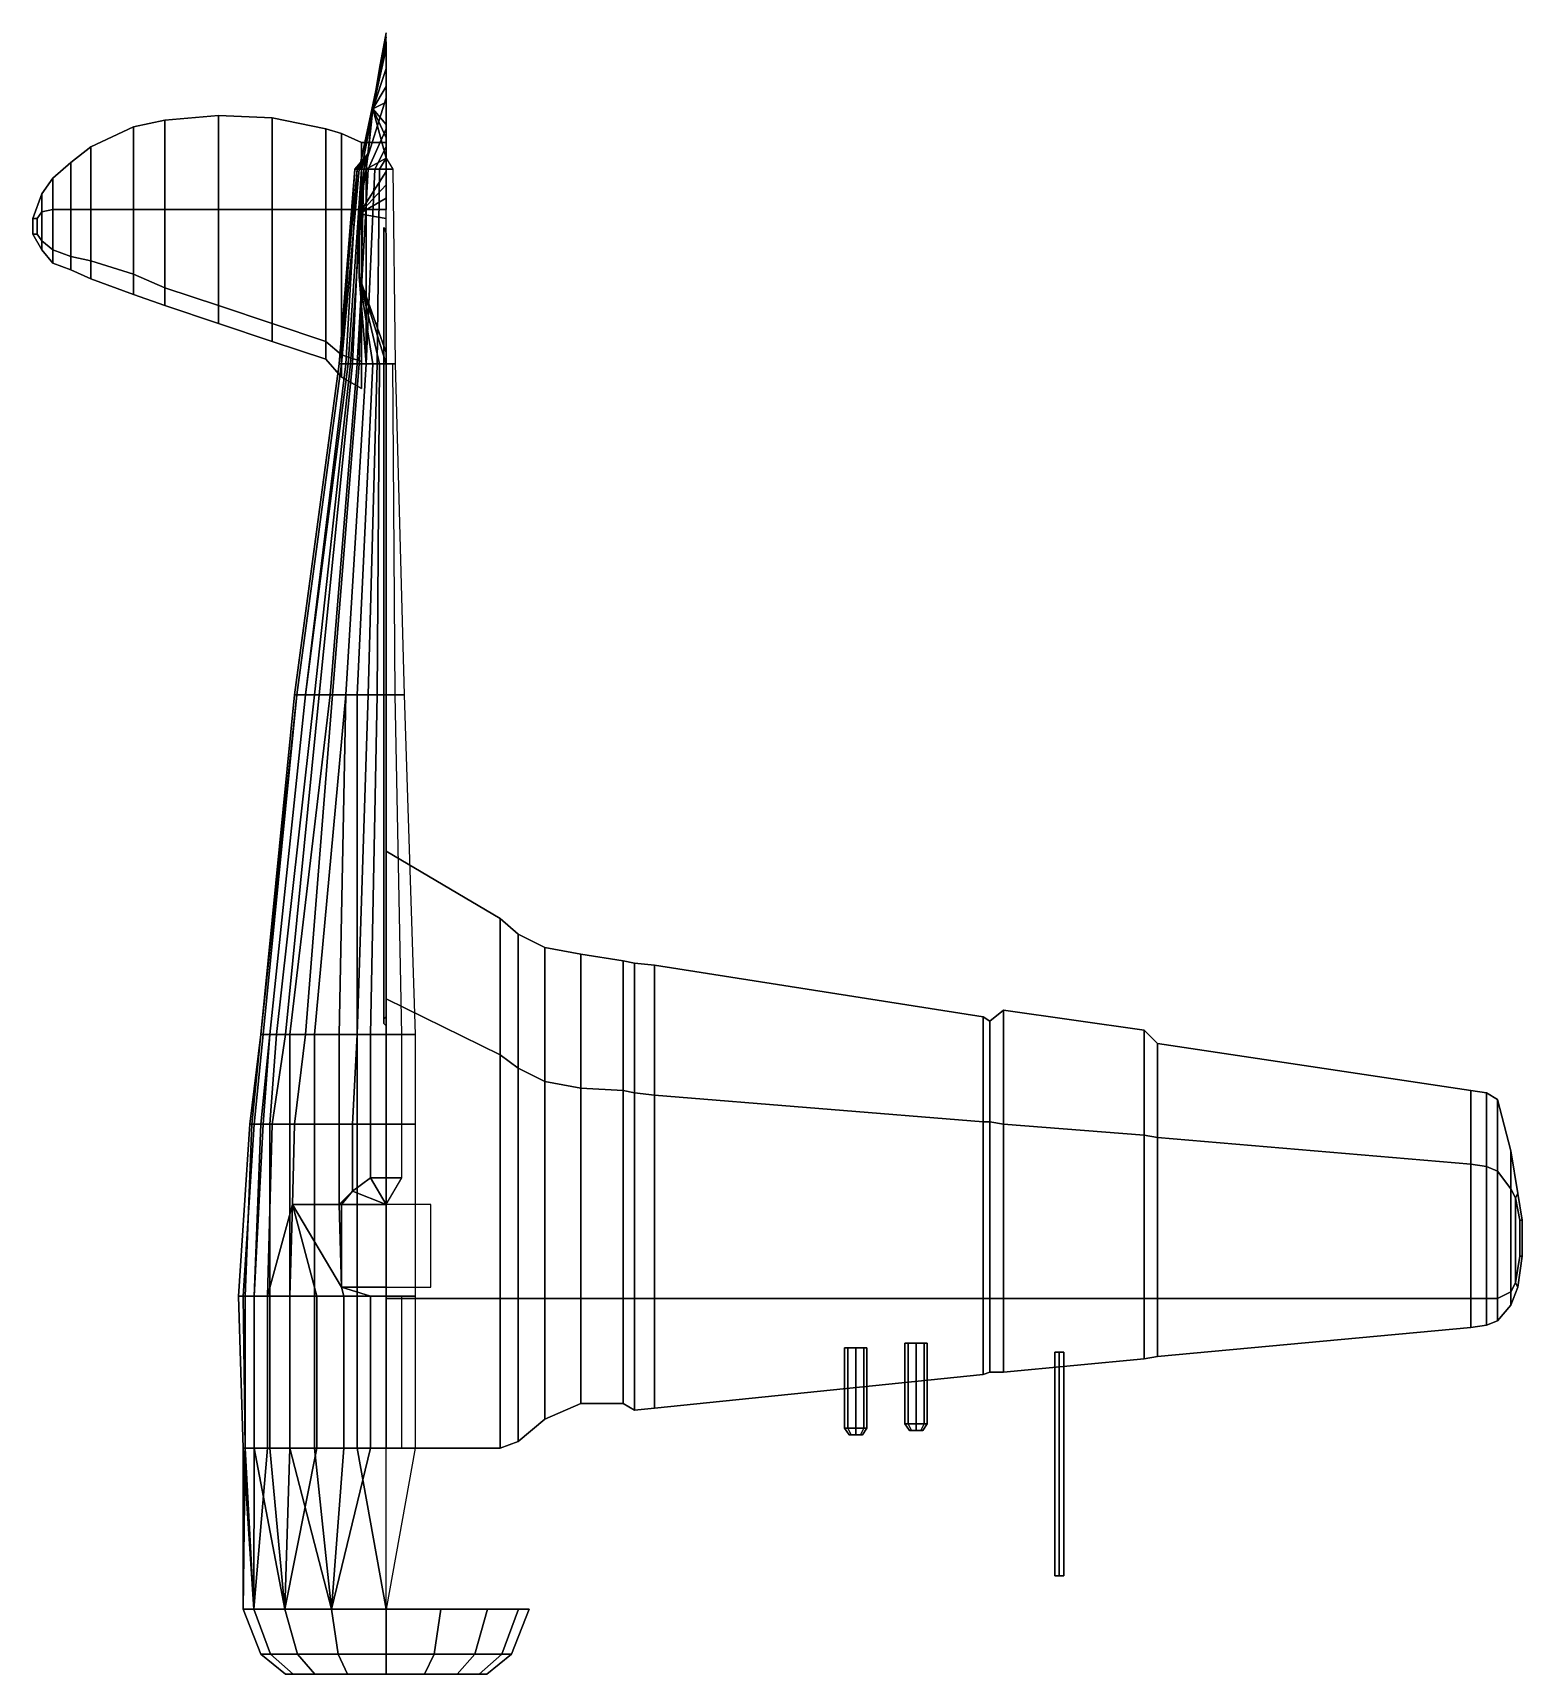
# Model space of a CAD drawing. Extents: x -1.58 to 5.08, y -3.38 to 3.96.
import ezdxf

# ---------------------------------------------------------------- set-up
doc = ezdxf.new("R2010")
doc.units = 0
doc.layers.get('0').update_dxf_attribs({"linetype": 'CONTINUOUS'})

msp = doc.modelspace()

# ---------------------------------------------------------------- linework, layer by layer
for points in [[(0, 3.92, -0.06), (0, 3.92, -0.1), (-0.11, 3.35, -0.14), (-0.12, 3.35, -0.06)], [(0, 3.92, -0.1), (0, 3.67, -0.17), (-0.1, 3.35, -0.17), (-0.11, 3.35, -0.14)], [(0, 3.96, 0.35), (0, 3.96, -0.06), (-0.06, 3.62, -0.06), (-0.03, 3.8, 0.35)], [(0, 3.89, 0.7), (0, 3.94, 0.44), (-0.03, 3.8, 0.55), (-0.06, 3.62, 0.8)], [(0, 3.94, 0.35), (0, 3.96, 0.35), (-0.03, 3.8, 0.35), (0, 3.94, 0.35)], [(0, 3.94, 0.44), (0, 3.94, 0.35), (-0.03, 3.8, 0.35), (-0.03, 3.8, 0.55)], [(0, 3.8, 0.92), (0, 3.89, 0.7), (-0.06, 3.62, 0.8)], [(-0.03, 3.8, 0.55), (-0.03, 3.8, 0.35), (-0.06, 3.62, -0.06), (-0.06, 3.62, 0.8)], [(0, 3.8, 0.92), (-0.06, 3.62, 0.8), (0, 3.72, 1.06), (0, 3.8, 0.92)], [(0, 3.67, -0.17), (0, 3.53, -0.2), (-0.08, 3.35, -0.2), (-0.1, 3.35, -0.17)], [(0, 3.72, 1.06), (-0.06, 3.62, 0.8), (0, 3.65, 1.15), (0, 3.72, 1.06)], [(-0.06, 3.62, 0.8), (-0.08, 3.42, 0.36), (-0.09, 3.35, 0.42), (-0.09, 3.35, 0.92)], [(0, 3.4, 1.31), (-0.06, 3.62, 0.8), (-0.09, 3.35, 0.92), (0, 3.4, 1.31)], [(-0.06, 3.62, 0.8), (-0.06, 3.62, -0.06), (-0.08, 3.42, -0.06), (-0.08, 3.42, 0.36)], [(0, 3.65, 1.15), (-0.06, 3.62, 0.8), (0, 3.55, 1.24), (0, 3.65, 1.15)], [(0, 3.49, 1.28), (-0.06, 3.62, 0.8), (0, 3.4, 1.31), (0, 3.49, 1.28)], [(0, 3.55, 1.24), (-0.06, 3.62, 0.8), (0, 3.49, 1.28), (0, 3.55, 1.24)], [(-1.32, 3.17, 0.3), (-1.13, 3.17, 0.3), (-1.13, 3.54, 0.25), (-1.32, 3.45, 0.25)], [(-1.32, 3.45, 0.25), (-1.13, 3.54, 0.25), (-1.13, 3.17, 0.2), (-1.32, 3.17, 0.21)], [(-1.13, 3.17, 0.3), (-0.99, 3.17, 0.31), (-0.99, 3.57, 0.25), (-1.13, 3.54, 0.25)], [(-1.13, 3.54, 0.25), (-0.99, 3.57, 0.25), (-0.99, 3.17, 0.2), (-1.13, 3.17, 0.2)], [(-0.99, 3.17, 0.31), (-0.75, 3.17, 0.31), (-0.75, 3.59, 0.25), (-0.99, 3.57, 0.25)], [(-0.99, 3.57, 0.25), (-0.75, 3.59, 0.25), (-0.75, 3.17, 0.19), (-0.99, 3.17, 0.2)], [(-0.75, 3.17, 0.31), (-0.51, 3.17, 0.31), (-0.51, 3.58, 0.25), (-0.75, 3.59, 0.25)], [(-0.75, 3.59, 0.25), (-0.51, 3.58, 0.25), (-0.51, 3.17, 0.18), (-0.75, 3.17, 0.19)], [(-0.51, 3.17, 0.31), (-0.27, 3.17, 0.31), (-0.27, 3.53, 0.25), (-0.51, 3.58, 0.25)], [(-0.51, 3.58, 0.25), (-0.27, 3.53, 0.25), (-0.27, 3.17, 0.18), (-0.51, 3.17, 0.18)], [(-0.27, 3.17, 0.31), (-0.2, 3.17, 0.31), (-0.2, 3.51, 0.25), (-0.27, 3.53, 0.25)], [(-0.27, 3.53, 0.25), (-0.2, 3.51, 0.25), (-0.2, 3.17, 0.18), (-0.27, 3.17, 0.18)], [(0, 3.53, -0.2), (0, 3.45, -0.22), (-0.05, 3.35, -0.22), (-0.08, 3.35, -0.2)], [(-1.41, 3.17, 0.29), (-1.32, 3.17, 0.3), (-1.32, 3.45, 0.25), (-1.41, 3.38, 0.25)], [(-1.41, 3.38, 0.25), (-1.32, 3.45, 0.25), (-1.32, 3.17, 0.21), (-1.41, 3.17, 0.22)], [(-0.2, 3.17, 0.31), (-0.11, 3.17, 0.31), (-0.11, 3.47, 0.25), (-0.2, 3.51, 0.25)], [(-0.2, 3.51, 0.25), (-0.11, 3.47, 0.25), (-0.11, 3.17, 0.18), (-0.2, 3.17, 0.18)], [(-0.11, 3.17, 0.31), (0, 3.17, 0.31), (0, 3.47, 0.25), (-0.11, 3.47, 0.25)], [(-0.11, 3.47, 0.25), (0, 3.47, 0.25), (0, 3.17, 0.18), (-0.11, 3.17, 0.18)], [(0, 3.45, -0.22), (0, 3.4, -0.23), (-0.03, 3.35, -0.23), (-0.05, 3.35, -0.22)], [(-1.49, 3.17, 0.29), (-1.41, 3.17, 0.29), (-1.41, 3.38, 0.25), (-1.49, 3.31, 0.25)], [(-1.49, 3.31, 0.25), (-1.41, 3.38, 0.25), (-1.41, 3.17, 0.22), (-1.49, 3.17, 0.23)], [(0, 3.4, 1.31), (-0.09, 3.35, 0.92), (-0.12, 3.15, 0.92), (0, 3.34, 1.31)], [(0.03, 3.35, -0.23), (-0.03, 3.35, -0.23), (0, 3.4, -0.23)], [(-1.54, 3.16, 0.28), (-1.49, 3.17, 0.29), (-1.49, 3.31, 0.25), (-1.54, 3.24, 0.25)], [(-1.54, 3.24, 0.25), (-1.49, 3.31, 0.25), (-1.49, 3.17, 0.23), (-1.54, 3.16, 0.23)], [(-0.13, 3.35), (-0.12, 3.35, -0.06), (-0.2, 2.48, -0.15), (-0.21, 2.48, -0.06)], [(-0.14, 3.35, 0.1), (-0.13, 3.35), (-0.21, 2.48, -0.06), (-0.21, 2.48, 0.02)], [(-0.14, 3.35, 0.2), (-0.14, 3.35, 0.1), (-0.21, 2.48, 0.02), (-0.2, 2.48, 0.11)], [(-0.12, 3.35, -0.06), (-0.11, 3.35, -0.14), (-0.17, 2.48, -0.23), (-0.2, 2.48, -0.15)], [(-0.13, 3.35, 0.23), (-0.14, 3.35, 0.2), (-0.2, 2.48, 0.11), (-0.18, 2.48, 0.23)], [(-0.11, 3.35, 0.32), (-0.13, 3.35, 0.23), (-0.18, 2.48, 0.23), (-0.15, 2.48, 0.32)], [(-0.11, 3.35, -0.14), (-0.1, 3.35, -0.17), (-0.16, 2.48, -0.25), (-0.17, 2.48, -0.23)], [(-0.1, 3.35, -0.17), (-0.08, 3.35, -0.2), (-0.13, 2.48, -0.28), (-0.16, 2.48, -0.25)], [(-0.1, 3.35, 0.36), (-0.11, 3.35, 0.32), (-0.15, 2.48, 0.32), (-0.12, 2.48, 0.36)], [(-0.08, 3.35, -0.2), (-0.05, 3.35, -0.22), (-0.09, 2.48, -0.3), (-0.13, 2.48, -0.28)], [(-0.09, 3.35, 0.92), (-0.09, 3.35, 0.42), (-0.12, 3.15, 0.42), (-0.12, 3.15, 0.92)], [(-0.12, 3.15, 0.42), (-0.09, 3.35, 0.39), (-0.09, 2.48, 0.39), (-0.12, 2.87, 0.42)], [(-0.09, 3.35, 0.42), (-0.09, 3.35, 0.39), (-0.09, 3.35, 0.39), (-0.12, 3.15, 0.42)], [(0, 3.34, 1.31), (-0.12, 3.15, 0.92), (-0.12, 3.15, 0.92), (0, 3.28, 1.3)], [(-0.05, 3.35, -0.22), (-0.03, 3.35, -0.23), (-0.04, 2.48, -0.31), (-0.09, 2.48, -0.3)], [(0.04, 2.48, -0.31), (-0.04, 2.48, -0.31), (-0.03, 3.35, -0.23), (0.03, 3.35, -0.23)], [(-1.56, 3.13, 0.27), (-1.54, 3.16, 0.28), (-1.54, 3.24, 0.25), (-1.58, 3.13, 0.25)], [(-1.58, 3.13, 0.25), (-1.54, 3.24, 0.25), (-1.54, 3.16, 0.23), (-1.56, 3.13, 0.24)], [(0, 3.28, 1.3), (-0.12, 3.15, 0.92), (-0.12, 3.15, 0.92), (0, 3.22, 1.26)], [(-1.56, 3.06, 0.27), (-1.54, 3.03, 0.28), (-1.54, 3.16, 0.28), (-1.56, 3.13, 0.27)], [(-1.54, 3.16, 0.23), (-1.54, 3.03, 0.23), (-1.56, 3.06, 0.24), (-1.56, 3.13, 0.24)], [(-1.54, 3.03, 0.28), (-1.49, 2.99, 0.29), (-1.49, 3.17, 0.29), (-1.54, 3.16, 0.28)], [(-1.49, 3.17, 0.23), (-1.49, 2.99, 0.23), (-1.54, 3.03, 0.23), (-1.54, 3.16, 0.23)], [(-1.49, 2.99, 0.29), (-1.41, 2.96, 0.29), (-1.41, 3.17, 0.29), (-1.49, 3.17, 0.29)], [(-1.41, 3.17, 0.22), (-1.41, 2.96, 0.22), (-1.49, 2.99, 0.23), (-1.49, 3.17, 0.23)], [(-1.41, 2.96, 0.29), (-1.32, 2.94, 0.3), (-1.32, 3.17, 0.3), (-1.41, 3.17, 0.29)], [(-1.32, 3.17, 0.21), (-1.32, 2.94, 0.21), (-1.41, 2.96, 0.22), (-1.41, 3.17, 0.22)], [(-1.32, 2.94, 0.3), (-1.13, 2.88, 0.3), (-1.13, 3.17, 0.3), (-1.32, 3.17, 0.3)], [(-1.13, 3.17, 0.2), (-1.13, 2.88, 0.2), (-1.32, 2.94, 0.21), (-1.32, 3.17, 0.21)], [(-1.13, 2.88, 0.3), (-0.99, 2.82, 0.31), (-0.99, 3.17, 0.31), (-1.13, 3.17, 0.3)], [(-0.99, 3.17, 0.2), (-0.99, 2.82, 0.2), (-1.13, 2.88, 0.2), (-1.13, 3.17, 0.2)], [(-0.99, 2.82, 0.31), (-0.75, 2.74, 0.31), (-0.75, 3.17, 0.31), (-0.99, 3.17, 0.31)], [(-0.75, 3.17, 0.19), (-0.75, 2.74, 0.19), (-0.99, 2.82, 0.2), (-0.99, 3.17, 0.2)], [(-0.75, 2.74, 0.31), (-0.51, 2.66, 0.31), (-0.51, 3.17, 0.31), (-0.75, 3.17, 0.31)], [(-0.51, 3.17, 0.18), (-0.51, 2.66, 0.18), (-0.75, 2.74, 0.19), (-0.75, 3.17, 0.19)], [(-0.51, 2.66, 0.31), (-0.27, 2.58, 0.31), (-0.27, 3.17, 0.31), (-0.51, 3.17, 0.31)], [(-0.27, 3.17, 0.18), (-0.27, 2.58, 0.18), (-0.51, 2.66, 0.18), (-0.51, 3.17, 0.18)], [(-0.27, 2.58, 0.31), (-0.2, 2.52, 0.31), (-0.2, 3.17, 0.31), (-0.27, 3.17, 0.31)], [(-0.2, 3.17, 0.18), (-0.2, 2.52, 0.18), (-0.27, 2.58, 0.18), (-0.27, 3.17, 0.18)], [(-0.2, 2.52, 0.31), (-0.11, 2.49, 0.31), (-0.11, 3.17, 0.31), (-0.2, 3.17, 0.31)], [(-0.11, 3.17, 0.18), (-0.11, 2.49, 0.18), (-0.2, 2.52, 0.18), (-0.2, 3.17, 0.18)], [(0, 3.22, 1.26), (-0.12, 3.15, 0.92), (-0.12, 3.15, 0.92), (0, 3.13, 1.17)], [(-1.58, 3.13, 0.25), (-1.58, 3.06, 0.25), (-1.56, 3.06, 0.27), (-1.56, 3.13, 0.27)], [(-1.56, 3.13, 0.24), (-1.56, 3.06, 0.24), (-1.58, 3.06, 0.25), (-1.58, 3.13, 0.25)], [(-0.12, 3.15, 0.92), (-0.12, 3.15, 0.42), (-0.12, 2.87, 0.42), (-0.12, 2.87, 0.67)], [(0, 3.13, 1.17), (-0.12, 3.15, 0.92), (-0.12, 2.87, 0.67), (0, 2.53, 0.45)], [(0, 3.0796, 1.1096), (-0.01, 3.09, 1.1), (-0.01, -0.45, 0.95), (0, -0.44, 0.9604)], [(-0.01, 3.09, 1.1), (0, 3.0624, 1.0888), (0, -0.44, 0.9404), (-0.01, -0.45, 0.95)], [(-1.58, 3.06, 0.25), (-1.54, 2.99, 0.25), (-1.54, 3.03, 0.28), (-1.56, 3.06, 0.27)], [(-1.56, 3.06, 0.24), (-1.54, 3.03, 0.23), (-1.54, 2.99, 0.25), (-1.58, 3.06, 0.25)], [(-1.54, 2.99, 0.25), (-1.49, 2.93, 0.25), (-1.49, 2.99, 0.29), (-1.54, 3.03, 0.28)], [(-1.54, 3.03, 0.23), (-1.49, 2.99, 0.23), (-1.49, 2.93, 0.25), (-1.54, 2.99, 0.25)], [(-1.49, 2.93, 0.25), (-1.41, 2.9, 0.25), (-1.41, 2.96, 0.29), (-1.49, 2.99, 0.29)], [(-1.49, 2.99, 0.23), (-1.41, 2.96, 0.22), (-1.41, 2.9, 0.25), (-1.49, 2.93, 0.25)], [(-1.41, 2.9, 0.25), (-1.32, 2.86, 0.25), (-1.32, 2.94, 0.3), (-1.41, 2.96, 0.29)], [(-1.41, 2.96, 0.22), (-1.32, 2.94, 0.21), (-1.32, 2.86, 0.25), (-1.41, 2.9, 0.25)], [(-1.32, 2.86, 0.25), (-1.13, 2.79, 0.25), (-1.13, 2.88, 0.3), (-1.32, 2.94, 0.3)], [(-1.32, 2.94, 0.21), (-1.13, 2.88, 0.2), (-1.13, 2.79, 0.25), (-1.32, 2.86, 0.25)], [(-1.13, 2.79, 0.25), (-0.99, 2.74, 0.25), (-0.99, 2.82, 0.31), (-1.13, 2.88, 0.3)], [(-1.13, 2.88, 0.2), (-0.99, 2.82, 0.2), (-0.99, 2.74, 0.25), (-1.13, 2.79, 0.25)], [(-0.12, 2.87, 0.67), (-0.12, 2.87, 0.42), (0, 2.53, 0.45)], [(0, 2.53, 0.45), (-0.12, 2.87, 0.42), (0, 2.48, 0.42)], [(-0.99, 2.74, 0.25), (-0.75, 2.66, 0.25), (-0.75, 2.74, 0.31), (-0.99, 2.82, 0.31)], [(-0.99, 2.82, 0.2), (-0.75, 2.74, 0.19), (-0.75, 2.66, 0.25), (-0.99, 2.74, 0.25)], [(-0.75, 2.66, 0.25), (-0.51, 2.58, 0.25), (-0.51, 2.66, 0.31), (-0.75, 2.74, 0.31)], [(-0.75, 2.74, 0.19), (-0.51, 2.66, 0.18), (-0.51, 2.58, 0.25), (-0.75, 2.66, 0.25)], [(-0.51, 2.58, 0.25), (-0.27, 2.5, 0.25), (-0.27, 2.58, 0.31), (-0.51, 2.66, 0.31)], [(-0.51, 2.66, 0.18), (-0.27, 2.58, 0.18), (-0.27, 2.5, 0.25), (-0.51, 2.58, 0.25)], [(-0.27, 2.5, 0.25), (-0.2, 2.42, 0.25), (-0.2, 2.52, 0.31), (-0.27, 2.58, 0.31)], [(-0.27, 2.58, 0.18), (-0.2, 2.52, 0.18), (-0.2, 2.42, 0.25), (-0.27, 2.5, 0.25)], [(-0.2, 2.42, 0.25), (-0.11, 2.37, 0.25), (-0.11, 2.49, 0.31), (-0.2, 2.52, 0.31)], [(-0.2, 2.52, 0.18), (-0.11, 2.49, 0.18), (-0.11, 2.37, 0.25), (-0.2, 2.42, 0.25)], [(-0.21, 2.48, -0.06), (-0.2, 2.48, -0.15), (-0.4, 1, -0.15), (-0.41, 1, -0.06)], [(-0.21, 2.48, 0.02), (-0.21, 2.48, -0.06), (-0.41, 1, -0.06), (-0.41, 1, 0.02)], [(-0.2, 2.48, 0.11), (-0.21, 2.48, 0.02), (-0.41, 1, 0.02), (-0.4, 1, 0.11)], [(-0.18, 2.48, 0.23), (-0.2, 2.48, 0.11), (-0.4, 1, 0.11), (-0.36, 1, 0.31)], [(-0.2, 2.48, -0.15), (-0.17, 2.48, -0.23), (-0.36, 1, -0.31), (-0.4, 1, -0.15)], [(-0.15, 2.48, 0.32), (-0.18, 2.48, 0.23), (-0.36, 1, 0.31), (-0.3, 1, 0.46)], [(-0.17, 2.48, -0.23), (-0.16, 2.48, -0.25), (-0.32, 1, -0.37), (-0.36, 1, -0.31)], [(-0.16, 2.48, -0.25), (-0.13, 2.48, -0.28), (-0.25, 1, -0.41), (-0.32, 1, -0.37)], [(-0.12, 2.48, 0.36), (-0.15, 2.48, 0.32), (-0.3, 1, 0.46), (-0.24, 1, 0.56)], [(-0.13, 2.48, -0.28), (-0.09, 2.48, -0.3), (-0.18, 1, -0.44), (-0.25, 1, -0.41)], [(-0.09, 2.48, 0.39), (-0.12, 2.48, 0.36), (-0.24, 1, 0.56), (-0.18, 1, 0.62)], [(-0.06, 2.48, 0.41), (-0.09, 2.48, 0.39), (-0.18, 1, 0.62), (-0.13, 1, 0.66)], [(-0.09, 2.48, -0.3), (-0.04, 2.48, -0.31), (-0.08, 1, -0.45), (-0.18, 1, -0.44)], [(-0.03, 2.48, 0.42), (-0.06, 2.48, 0.41), (-0.13, 1, 0.66), (-0.04, 1, 0.69)], [(0.08, 1, -0.45), (-0.08, 1, -0.45), (-0.04, 2.48, -0.31), (0.04, 2.48, -0.31)], [(0.03, 2.48, 0.42), (-0.03, 2.48, 0.42), (-0.04, 1, 0.69), (0.04, 1, 0.69)], [(-0.36, 1, 0.31), (-0.4, 1, 0.11), (-0.56, -0.52, 0.01), (-0.52, -0.52, 0.21)], [(-0.41, 1, 0.02), (-0.41, 1, -0.06), (-0.56, -0.52, -0.19), (-0.56, -0.52, -0.15)], [(-0.41, 1, -0.06), (-0.4, 1, -0.15), (-0.55, -0.52, -0.31), (-0.56, -0.52, -0.19)], [(-0.4, 1, 0.11), (-0.41, 1, 0.02), (-0.56, -0.52, -0.15), (-0.56, -0.52, 0.01)], [(-0.4, 1, -0.15), (-0.36, 1, -0.31), (-0.52, -0.52, -0.45), (-0.55, -0.52, -0.31)], [(-0.36, 1, -0.31), (-0.32, 1, -0.37), (-0.49, -0.52, -0.5), (-0.52, -0.52, -0.45)], [(-0.3, 1, 0.46), (-0.36, 1, 0.31), (-0.52, -0.52, 0.21), (-0.45, -0.52, 0.38)], [(-0.32, 1, -0.37), (-0.25, 1, -0.41), (-0.43, -0.52, -0.56), (-0.49, -0.52, -0.5)], [(-0.24, 1, 0.56), (-0.3, 1, 0.46), (-0.45, -0.52, 0.38), (-0.36, -0.52, 0.56)], [(-0.25, 1, -0.41), (-0.18, 1, -0.44), (-0.32, -0.52, -0.59), (-0.43, -0.52, -0.56)], [(-0.18, 1, 0.62), (-0.24, 1, 0.56), (-0.36, -0.52, 0.56), (-0.21, -0.52, 0.8)], [(-0.18, 1, -0.44), (-0.08, 1, -0.45), (-0.13, -0.52, -0.62), (-0.32, -0.52, -0.59)], [(-0.13, 1, 0.66), (-0.18, 1, 0.62), (-0.21, -0.52, 0.8), (-0.13, -0.52, 0.88)], [(0.13, -0.52, -0.62), (-0.13, -0.52, -0.62), (-0.08, 1, -0.45), (0.08, 1, -0.45)], [(-0.04, 1, 0.69), (-0.13, 1, 0.66), (-0.13, -0.52, 0.88), (-0.07, -0.52, 0.91)], [(0.04, 1, 0.69), (-0.04, 1, 0.69), (-0.07, -0.52, 0.91), (0.07, -0.52, 0.91)], [(0.51, 0, -0.2), (0, 0.3, -0.2), (0, -0.36, 0.12), (0.51, -0.61, 0.12)], [(0.51, -0.61, -0.6), (0, -0.36, -0.63), (0, 0.3, -0.2), (0.51, 0, -0.2)], [(0.59, -0.07, -0.2), (0.51, 0, -0.2), (0.51, -0.61, 0.12), (0.59, -0.67, 0.11)], [(0.59, -0.67, -0.58), (0.51, -0.61, -0.6), (0.51, 0, -0.2), (0.59, -0.07, -0.2)], [(0.71, -0.13, -0.2), (0.59, -0.07, -0.2), (0.59, -0.67, 0.11), (0.71, -0.73, 0.04)], [(0.71, -0.73, -0.42), (0.59, -0.67, -0.58), (0.59, -0.07, -0.2), (0.71, -0.13, -0.2)], [(0.87, -0.16, -0.2), (0.71, -0.13, -0.2), (0.71, -0.73, 0.04), (0.87, -0.76, -0.06)], [(0.87, -0.76, -0.4), (0.71, -0.73, -0.42), (0.71, -0.13, -0.2), (0.87, -0.16, -0.2)], [(1.06, -0.19, -0.2), (0.87, -0.16, -0.2), (0.87, -0.76, -0.06), (1.06, -0.77, -0.05)], [(1.06, -0.77, -0.39), (0.87, -0.76, -0.4), (0.87, -0.16, -0.2), (1.06, -0.19, -0.2)], [(1.11, -0.2, -0.2), (1.06, -0.19, -0.2), (1.06, -0.77, -0.05), (1.11, -0.78, -0.05)], [(1.11, -0.78, -0.38), (1.06, -0.77, -0.39), (1.06, -0.19, -0.2), (1.11, -0.2, -0.2)], [(1.2, -0.21, -0.2), (1.11, -0.2, -0.2), (1.11, -0.78, -0.05), (1.2, -0.79, -0.05)], [(1.2, -0.79, -0.37), (1.11, -0.78, -0.38), (1.11, -0.2, -0.2), (1.2, -0.21, -0.2)], [(2.67, -0.44, -0.11), (1.2, -0.21, -0.2), (1.2, -0.79, -0.05), (2.67, -0.91, 0.01)], [(2.67, -0.91, -0.24), (1.2, -0.79, -0.37), (1.2, -0.21, -0.2), (2.67, -0.44, -0.11)], [(0, -0.36, 0.12), (0, -1.7, 0.12), (0.51, -1.7, 0.12), (0.51, -0.61, 0.12)], [(0.51, -1.7, -0.6), (0, -1.7, -0.63), (0, -0.36, -0.63), (0.51, -0.61, -0.6)], [(0, -0.44, 0.96), (-0.01, -0.45, 0.95), (-0.01, -0.45, 0.97), (0, -0.44, 0.97)], [(0, -0.44, 0.97), (-0.01, -0.45, 0.97), (-0.01, -0.47, 0.97), (0, -0.48, 0.97)], [(0, -0.44, 0.8984), (-0.01, -0.45, 0.8999), (-0.01, -0.45, 0.95), (0, -0.44, 0.94)], [(2.7, -0.46, -0.11), (2.67, -0.44, -0.11), (2.67, -0.91, 0.01), (2.7, -0.91, 0.01)], [(2.7, -0.91, -0.24), (2.67, -0.91, -0.24), (2.67, -0.44, -0.11), (2.7, -0.46, -0.11)], [(2.76, -0.41, -0.11), (2.7, -0.46, -0.11), (2.7, -0.91, 0.01), (2.76, -0.92, 0.02)], [(2.76, -0.92, -0.23), (2.7, -0.91, -0.24), (2.7, -0.46, -0.11), (2.76, -0.41, -0.11)], [(3.39, -0.5, -0.05), (2.76, -0.41, -0.11), (2.76, -0.92, 0.02), (3.39, -0.97, 0.05)], [(3.39, -0.97, -0.16), (2.76, -0.92, -0.23), (2.76, -0.41, -0.11), (3.39, -0.5, -0.05)], [(-0.01, -0.45, 0.8999), (-0.01, -0.47, 0.9028), (-0.01, -0.47, 0.97), (-0.01, -0.45, 0.97)], [(-0.01, -0.47, 0.9028), (0, -0.48, 0.9042), (0, -0.48, 0.97), (-0.01, -0.47, 0.97)], [(3.45, -0.56, -0.05), (3.39, -0.5, -0.05), (3.39, -0.97, 0.05), (3.45, -0.98, 0.05)], [(3.45, -0.98, -0.16), (3.39, -0.97, -0.16), (3.39, -0.5, -0.05), (3.45, -0.56, -0.05)], [(-0.56, -0.52, 0.01), (-0.56, -0.52, -0.15), (-0.61, -0.92, -0.04), (-0.6, -0.92, 0.11)], [(-0.56, -0.52, -0.19), (-0.55, -0.52, -0.31), (-0.59, -0.92, -0.28), (-0.61, -0.92, -0.09)], [(-0.56, -0.52, -0.15), (-0.56, -0.52, -0.19), (-0.61, -0.92, -0.09), (-0.61, -0.92, -0.04)], [(-0.52, -0.52, 0.21), (-0.56, -0.52, 0.01), (-0.6, -0.92, 0.11), (-0.56, -0.92, 0.27)], [(-0.55, -0.52, -0.31), (-0.52, -0.52, -0.45), (-0.55, -0.92, -0.47), (-0.59, -0.92, -0.28)], [(-0.45, -0.52, 0.38), (-0.52, -0.52, 0.21), (-0.56, -0.92, 0.27), (-0.51, -0.92, 0.36)], [(-0.52, -0.52, -0.45), (-0.49, -0.52, -0.5), (-0.52, -0.92, -0.52), (-0.55, -0.92, -0.47)], [(-0.49, -0.52, -0.5), (-0.43, -0.52, -0.56), (-0.43, -0.92, -0.61), (-0.52, -0.92, -0.52)], [(-0.36, -0.52, 0.56), (-0.45, -0.52, 0.38), (-0.51, -0.92, 0.36), (-0.41, -0.92, 0.5)], [(-0.43, -0.52, -0.56), (-0.32, -0.52, -0.59), (-0.32, -0.92, -0.63), (-0.43, -0.92, -0.61)], [(-0.21, -0.52, 0.8), (-0.36, -0.52, 0.56), (-0.41, -0.92, 0.5), (-0.21, -0.92, 0.85)], [(-0.32, -0.52, -0.59), (-0.13, -0.52, -0.62), (-0.13, -0.92, -0.64), (-0.32, -0.92, -0.63)], [(-0.13, -0.52, 0.88), (-0.21, -0.52, 0.8), (-0.21, -0.92, 0.85), (-0.15, -0.92, 0.92)], [(-0.07, -0.52, 0.91), (-0.13, -0.52, 0.88), (-0.15, -0.92, 0.92), (-0.07, -0.92, 0.95)], [(0.13, -0.92, -0.64), (-0.13, -0.92, -0.64), (-0.13, -0.52, -0.62), (0.13, -0.52, -0.62)], [(0.07, -0.52, 0.91), (-0.07, -0.52, 0.91), (-0.07, -0.92, 0.95), (0.07, -0.92, 0.95)], [(4.85, -0.77, 0.08), (3.45, -0.56, -0.05), (3.45, -0.98, 0.05), (4.85, -1.1, 0.13)], [(4.85, -1.1, -0.01), (3.45, -0.98, -0.16), (3.45, -0.56, -0.05), (4.85, -0.77, 0.08)], [(0.51, -0.61, 0.12), (0.51, -1.7, 0.12), (0.59, -1.7, 0.11), (0.59, -0.67, 0.11)], [(0.59, -1.7, -0.58), (0.51, -1.7, -0.6), (0.51, -0.61, -0.6), (0.59, -0.67, -0.58)], [(0.59, -0.67, 0.11), (0.59, -1.7, 0.11), (0.71, -1.7, 0.04), (0.71, -0.73, 0.04)], [(0.71, -1.7, -0.42), (0.59, -1.7, -0.58), (0.59, -0.67, -0.58), (0.71, -0.73, -0.42)], [(0.71, -0.73, 0.04), (0.71, -1.7, 0.04), (0.87, -1.7, -0.06), (0.87, -0.76, -0.06)], [(0.87, -1.7, -0.4), (0.71, -1.7, -0.42), (0.71, -0.73, -0.42), (0.87, -0.76, -0.4)], [(0.87, -0.76, -0.06), (0.87, -1.7, -0.06), (1.06, -1.7, -0.05), (1.06, -0.77, -0.05)], [(1.06, -1.7, -0.39), (0.87, -1.7, -0.4), (0.87, -0.76, -0.4), (1.06, -0.77, -0.39)], [(1.06, -0.77, -0.05), (1.06, -1.7, -0.05), (1.11, -1.7, -0.05), (1.11, -0.78, -0.05)], [(1.11, -1.7, -0.38), (1.06, -1.7, -0.39), (1.06, -0.77, -0.39), (1.11, -0.78, -0.38)], [(1.11, -0.78, -0.05), (1.11, -1.7, -0.05), (1.2, -1.7, -0.05), (1.2, -0.79, -0.05)], [(1.2, -1.7, -0.37), (1.11, -1.7, -0.38), (1.11, -0.78, -0.38), (1.2, -0.79, -0.37)], [(1.2, -0.79, -0.05), (1.2, -1.7, -0.05), (2.67, -1.7, 0.01), (2.67, -0.91, 0.01)], [(2.67, -1.7, -0.24), (1.2, -1.7, -0.37), (1.2, -0.79, -0.37), (2.67, -0.91, -0.24)], [(4.92, -0.78, 0.08), (4.85, -0.77, 0.08), (4.85, -1.1, 0.13), (4.92, -1.11, 0.13)], [(4.92, -1.11), (4.85, -1.1, -0.01), (4.85, -0.77, 0.08), (4.92, -0.78, 0.08)], [(4.97, -0.81, 0.08), (4.92, -0.78, 0.08), (4.92, -1.11, 0.13), (4.97, -1.13, 0.13)], [(4.97, -1.13, 0.01), (4.92, -1.11), (4.92, -0.78, 0.08), (4.97, -0.81, 0.08)], [(5.03, -1.04, 0.08), (4.97, -0.81, 0.08), (4.97, -1.13, 0.13), (5.03, -1.21, 0.13)], [(5.03, -1.21, 0.02), (4.97, -1.13, 0.01), (4.97, -0.81, 0.08), (5.03, -1.04, 0.08)], [(-0.6, -0.92, 0.11), (-0.61, -0.92, -0.04), (-0.66, -1.69, 0.01), (-0.63, -1.69, 0.17)], [(-0.61, -0.92, -0.04), (-0.61, -0.92, -0.09), (-0.66, -1.69, -0.09), (-0.66, -1.69, 0.01)], [(-0.61, -0.92, -0.09), (-0.59, -0.92, -0.28), (-0.64, -1.69, -0.28), (-0.66, -1.69, -0.09)], [(-0.59, -0.92, -0.28), (-0.55, -0.92, -0.47), (-0.59, -1.69, -0.44), (-0.64, -1.69, -0.28)], [(-0.56, -0.92, 0.27), (-0.6, -0.92, 0.11), (-0.63, -1.69, 0.17), (-0.59, -1.69, 0.27)], [(-0.51, -0.92, 0.36), (-0.56, -0.92, 0.27), (-0.59, -1.69, 0.27), (-0.53, -1.69, 0.36)], [(-0.55, -0.92, -0.47), (-0.52, -0.92, -0.52), (-0.52, -1.69, -0.56), (-0.59, -1.69, -0.44)], [(-0.41, -0.92, 0.5), (-0.51, -0.92, 0.36), (-0.53, -1.69, 0.36), (-0.4194, -1.28, 0.486)], [(-0.52, -0.92, -0.52), (-0.43, -0.92, -0.61), (-0.43, -1.69, -0.65), (-0.52, -1.69, -0.56)], [(-0.43, -0.92, -0.61), (-0.32, -0.92, -0.63), (-0.32, -1.69, -0.68), (-0.43, -1.69, -0.65)], [(-0.21, -0.92, 0.85), (-0.41, -0.92, 0.5), (-0.4194, -1.28, 0.486), (-0.21, -1.28, 0.88)], [(-0.32, -0.92, -0.63), (-0.13, -0.92, -0.64), (-0.13, -1.69, -0.69), (-0.32, -1.69, -0.68)], [(-0.15, -0.92, 0.92), (-0.21, -0.92, 0.85), (-0.21, -1.28, 0.88), (-0.15, -1.22, 0.92)], [(-0.07, -0.92, 0.95), (-0.15, -0.92, 0.92), (-0.15, -1.22, 0.92), (-0.07, -1.16, 0.95)], [(0.13, -1.69, -0.69), (-0.13, -1.69, -0.69), (-0.13, -0.92, -0.64), (0.13, -0.92, -0.64)], [(0.07, -0.92, 0.95), (-0.07, -0.92, 0.95), (-0.07, -1.16, 0.95), (0.07, -1.16, 0.95)], [(2.67, -0.91, 0.01), (2.67, -1.7, 0.01), (2.7, -1.7, 0.01), (2.7, -0.91, 0.01)], [(2.7, -1.7, -0.24), (2.67, -1.7, -0.24), (2.67, -0.91, -0.24), (2.7, -0.91, -0.24)], [(2.7, -0.91, 0.01), (2.7, -1.7, 0.01), (2.76, -1.7, 0.02), (2.76, -0.92, 0.02)], [(2.76, -1.7, -0.23), (2.7, -1.7, -0.24), (2.7, -0.91, -0.24), (2.76, -0.92, -0.23)], [(2.76, -0.92, 0.02), (2.76, -1.7, 0.02), (3.39, -1.7, 0.05), (3.39, -0.97, 0.05)], [(3.39, -1.7, -0.16), (2.76, -1.7, -0.23), (2.76, -0.92, -0.23), (3.39, -0.97, -0.16)], [(3.39, -0.97, 0.05), (3.39, -1.7, 0.05), (3.45, -1.7, 0.05), (3.45, -0.98, 0.05)], [(3.45, -1.7, -0.16), (3.39, -1.7, -0.16), (3.39, -0.97, -0.16), (3.45, -0.98, -0.16)], [(3.45, -0.98, 0.05), (3.45, -1.7, 0.05), (4.85, -1.7, 0.13), (4.85, -1.1, 0.13)], [(4.85, -1.7, -0.01), (3.45, -1.7, -0.16), (3.45, -0.98, -0.16), (4.85, -1.1, -0.01)], [(4.85, -1.1, 0.13), (4.85, -1.7, 0.13), (4.92, -1.7, 0.13), (4.92, -1.11, 0.13)], [(4.92, -1.7), (4.85, -1.7, -0.01), (4.85, -1.1, -0.01), (4.92, -1.11)], [(5.06, -1.23, 0.08), (5.03, -1.04, 0.08), (5.03, -1.21, 0.13), (5.05, -1.25, 0.12)], [(5.05, -1.25, 0.03), (5.03, -1.21, 0.02), (5.03, -1.04, 0.08), (5.06, -1.23, 0.08)], [(-0.07, -1.16, 0.95), (-0.15, -1.22, 0.92), (0, -1.28, 0.89)], [(0.07, -1.16, 0.95), (-0.07, -1.16, 0.95), (0, -1.28, 0.89)], [(4.92, -1.11, 0.13), (4.92, -1.7, 0.13), (4.97, -1.7, 0.13), (4.97, -1.13, 0.13)], [(4.97, -1.7, 0.01), (4.92, -1.7), (4.92, -1.11), (4.97, -1.13, 0.01)], [(4.97, -1.13, 0.13), (4.97, -1.7, 0.13), (5.03, -1.67, 0.13), (5.03, -1.21, 0.13)], [(5.03, -1.67, 0.02), (4.97, -1.7, 0.01), (4.97, -1.13, 0.01), (5.03, -1.21, 0.02)], [(-0.15, -1.22, 0.92), (-0.21, -1.28, 0.88), (-0.2, -1.28, 0.89)], [(-0.15, -1.22, 0.92), (-0.2, -1.28, 0.89), (0, -1.28, 0.89)], [(5.03, -1.21, 0.13), (5.03, -1.67, 0.13), (5.05, -1.63, 0.12), (5.05, -1.25, 0.12)], [(5.05, -1.63, 0.03), (5.03, -1.67, 0.02), (5.03, -1.21, 0.02), (5.05, -1.25, 0.03)], [(5.08, -1.35, 0.08), (5.06, -1.23, 0.08), (5.05, -1.25, 0.12), (5.07, -1.35, 0.11)], [(5.07, -1.35, 0.05), (5.05, -1.25, 0.03), (5.06, -1.23, 0.08), (5.08, -1.35, 0.08)], [(-0.4194, -1.28, 0.486), (-0.4194, -1.28, 0.486), (-0.53, -1.69, 0.36), (-0.43, -1.69, 0.47)], [(-0.4194, -1.28, 0.486), (-0.4194, -1.28, 0.486), (-0.43, -1.69, 0.47), (-0.31, -1.69, 0.55)], [(-0.2, -1.65, 0.67), (-0.4194, -1.28, 0.486), (-0.31, -1.69, 0.55), (-0.19, -1.69, 0.61)], [(-0.21, -1.28, 0.88), (-0.21, -1.28, 0.88), (-0.4194, -1.28, 0.486), (-0.2, -1.65, 0.67)], [(-0.2, -1.28, 0.89), (-0.21, -1.28, 0.88), (-0.2, -1.65, 0.67)], [(0.2, -1.28, 0.89), (-0.2, -1.28, 0.89), (-0.2, -1.65, 0.67), (0.2, -1.65, 0.67)], [(5.05, -1.25, 0.12), (5.05, -1.63, 0.12), (5.07, -1.51, 0.11), (5.07, -1.35, 0.11)], [(5.07, -1.51, 0.05), (5.05, -1.63, 0.03), (5.05, -1.25, 0.03), (5.07, -1.35, 0.05)], [(5.07, -1.35, 0.11), (5.07, -1.51, 0.11), (5.08, -1.51, 0.08), (5.08, -1.35, 0.08)], [(5.08, -1.35, 0.08), (5.08, -1.51, 0.08), (5.07, -1.51, 0.05), (5.07, -1.35, 0.05)], [(5.07, -1.51, 0.11), (5.05, -1.63, 0.12), (5.06, -1.65, 0.08), (5.08, -1.51, 0.08)], [(5.08, -1.51, 0.08), (5.06, -1.65, 0.08), (5.05, -1.63, 0.03), (5.07, -1.51, 0.05)], [(0, -1.65, 0.67), (-0.2, -1.65, 0.67), (-0.07, -1.69, 0.64), (0, -1.69, 0.64)], [(-0.2, -1.65, 0.67), (-0.2, -1.65, 0.67), (-0.19, -1.69, 0.61), (-0.07, -1.69, 0.64)], [(5.03, -1.67, 0.13), (4.97, -1.7, 0.13), (4.97, -1.8, 0.08), (5.03, -1.73, 0.08)], [(5.03, -1.73, 0.08), (4.97, -1.8, 0.08), (4.97, -1.7, 0.01), (5.03, -1.67, 0.02)], [(5.05, -1.63, 0.12), (5.03, -1.67, 0.13), (5.03, -1.73, 0.08), (5.06, -1.65, 0.08)], [(5.06, -1.65, 0.08), (5.03, -1.73, 0.08), (5.03, -1.67, 0.02), (5.05, -1.63, 0.03)], [(-0.66, -1.69, 0.01), (-0.66, -1.69, -0.09), (-0.64, -2.37, -0.09), (-0.64, -2.37, 0.07)], [(-0.63, -1.69, 0.17), (-0.66, -1.69, 0.01), (-0.64, -2.37, 0.07), (-0.63, -2.37, 0.17)], [(-0.66, -1.69, -0.09), (-0.64, -1.69, -0.28), (-0.63, -2.37, -0.2), (-0.64, -2.37, -0.09)], [(-0.64, -1.69, -0.28), (-0.59, -1.69, -0.44), (-0.59, -2.37, -0.33), (-0.63, -2.37, -0.2)], [(-0.59, -1.69, 0.27), (-0.63, -1.69, 0.17), (-0.63, -2.37, 0.17), (-0.59, -2.37, 0.27)], [(-0.59, -1.69, -0.44), (-0.52, -1.69, -0.56), (-0.52, -2.37, -0.46), (-0.59, -2.37, -0.33)], [(-0.53, -1.69, 0.36), (-0.59, -1.69, 0.27), (-0.59, -2.37, 0.27), (-0.53, -2.37, 0.36)], [(-0.43, -1.69, 0.47), (-0.53, -1.69, 0.36), (-0.53, -2.37, 0.36), (-0.43, -2.37, 0.47)], [(-0.52, -1.69, -0.56), (-0.43, -1.69, -0.65), (-0.43, -2.37, -0.57), (-0.52, -2.37, -0.46)], [(-0.43, -1.69, -0.65), (-0.32, -1.69, -0.68), (-0.32, -2.37, -0.63), (-0.43, -2.37, -0.57)], [(-0.31, -1.69, 0.55), (-0.43, -1.69, 0.47), (-0.43, -2.37, 0.47), (-0.31, -2.37, 0.55)], [(-0.32, -1.69, -0.68), (-0.13, -1.69, -0.69), (-0.13, -2.37, -0.66), (-0.32, -2.37, -0.63)], [(-0.19, -1.69, 0.61), (-0.31, -1.69, 0.55), (-0.31, -2.37, 0.55), (-0.19, -2.37, 0.61)], [(-0.07, -1.69, 0.64), (-0.19, -1.69, 0.61), (-0.19, -2.37, 0.61), (-0.07, -2.37, 0.64)], [(0.13, -2.37, -0.66), (-0.13, -2.37, -0.66), (-0.13, -1.69, -0.69), (0.13, -1.69, -0.69)], [(0.07, -1.69, 0.64), (-0.07, -1.69, 0.64), (-0.07, -2.37, 0.64), (0.07, -2.37, 0.64)], [(0.51, -1.7, 0.12), (0, -1.7, 0.12), (0, -2.37, -0.2), (0.51, -2.37, -0.2)], [(0.51, -2.37, -0.2), (0, -2.37, -0.2), (0, -1.7, -0.63), (0.51, -1.7, -0.6)], [(0.59, -1.7, 0.11), (0.51, -1.7, 0.12), (0.51, -2.37, -0.2), (0.59, -2.34, -0.2)], [(0.59, -2.34, -0.2), (0.51, -2.37, -0.2), (0.51, -1.7, -0.6), (0.59, -1.7, -0.58)], [(0.71, -1.7, 0.04), (0.59, -1.7, 0.11), (0.59, -2.34, -0.2), (0.71, -2.24, -0.2)], [(0.71, -2.24, -0.2), (0.59, -2.34, -0.2), (0.59, -1.7, -0.58), (0.71, -1.7, -0.42)], [(0.87, -1.7, -0.06), (0.71, -1.7, 0.04), (0.71, -2.24, -0.2), (0.87, -2.17, -0.2)], [(0.87, -2.17, -0.2), (0.71, -2.24, -0.2), (0.71, -1.7, -0.42), (0.87, -1.7, -0.4)], [(1.06, -1.7, -0.05), (0.87, -1.7, -0.06), (0.87, -2.17, -0.2), (1.06, -2.17, -0.2)], [(1.06, -2.17, -0.2), (0.87, -2.17, -0.2), (0.87, -1.7, -0.4), (1.06, -1.7, -0.39)], [(1.11, -1.7, -0.05), (1.06, -1.7, -0.05), (1.06, -2.17, -0.2), (1.11, -2.2, -0.2)], [(1.11, -2.2, -0.2), (1.06, -2.17, -0.2), (1.06, -1.7, -0.39), (1.11, -1.7, -0.38)], [(1.2, -1.7, -0.05), (1.11, -1.7, -0.05), (1.11, -2.2, -0.2), (1.2, -2.19, -0.2)], [(1.2, -2.19, -0.2), (1.11, -2.2, -0.2), (1.11, -1.7, -0.38), (1.2, -1.7, -0.37)], [(2.67, -1.7, 0.01), (1.2, -1.7, -0.05), (1.2, -2.19, -0.2), (2.67, -2.04, -0.11)], [(2.67, -2.04, -0.11), (1.2, -2.19, -0.2), (1.2, -1.7, -0.37), (2.67, -1.7, -0.24)], [(2.7, -1.7, 0.01), (2.67, -1.7, 0.01), (2.67, -2.04, -0.11), (2.7, -2.03, -0.11)], [(2.7, -2.03, -0.11), (2.67, -2.04, -0.11), (2.67, -1.7, -0.24), (2.7, -1.7, -0.24)], [(2.76, -1.7, 0.02), (2.7, -1.7, 0.01), (2.7, -2.03, -0.11), (2.76, -2.03, -0.11)], [(2.76, -2.03, -0.11), (2.7, -2.03, -0.11), (2.7, -1.7, -0.24), (2.76, -1.7, -0.23)], [(3.39, -1.7, 0.05), (2.76, -1.7, 0.02), (2.76, -2.03, -0.11), (3.39, -1.97, -0.05)], [(3.39, -1.97, -0.05), (2.76, -2.03, -0.11), (2.76, -1.7, -0.23), (3.39, -1.7, -0.16)], [(3.45, -1.7, 0.05), (3.39, -1.7, 0.05), (3.39, -1.97, -0.05), (3.45, -1.96, -0.05)], [(3.45, -1.96, -0.05), (3.39, -1.97, -0.05), (3.39, -1.7, -0.16), (3.45, -1.7, -0.16)], [(4.85, -1.7, 0.13), (3.45, -1.7, 0.05), (3.45, -1.96, -0.05), (4.85, -1.83, 0.08)], [(4.85, -1.83, 0.08), (3.45, -1.96, -0.05), (3.45, -1.7, -0.16), (4.85, -1.7, -0.01)], [(4.92, -1.7, 0.13), (4.85, -1.7, 0.13), (4.85, -1.83, 0.08), (4.92, -1.82, 0.08)], [(4.92, -1.82, 0.08), (4.85, -1.83, 0.08), (4.85, -1.7, -0.01), (4.92, -1.7)], [(4.97, -1.7, 0.13), (4.92, -1.7, 0.13), (4.92, -1.82, 0.08), (4.97, -1.8, 0.08)], [(4.97, -1.8, 0.08), (4.92, -1.82, 0.08), (4.92, -1.7), (4.97, -1.7, 0.01)], [(2.3346, -1.9, -0.0846), (2.32, -1.9, -0.12), (2.32, -2.26, -0.12), (2.3346, -2.26, -0.0846)], [(2.32, -1.9, -0.12), (2.3346, -1.9, -0.1554), (2.3346, -2.26, -0.1554), (2.32, -2.26, -0.12)], [(2.37, -1.9, -0.07), (2.3346, -1.9, -0.0846), (2.3346, -2.26, -0.0846), (2.37, -2.26, -0.07)], [(2.3346, -1.9, -0.1554), (2.37, -1.9, -0.17), (2.37, -2.26, -0.17), (2.3346, -2.26, -0.1554)], [(2.4054, -1.9, -0.0846), (2.37, -1.9, -0.07), (2.37, -2.26, -0.07), (2.4054, -2.26, -0.0846)], [(2.37, -1.9, -0.17), (2.4054, -1.9, -0.1554), (2.4054, -2.26, -0.1554), (2.37, -2.26, -0.17)], [(2.42, -1.9, -0.12), (2.4054, -1.9, -0.0846), (2.4054, -2.26, -0.0846), (2.42, -2.26, -0.12)], [(2.4054, -1.9, -0.1554), (2.42, -1.9, -0.12), (2.42, -2.26, -0.12), (2.4054, -2.26, -0.1554)], [(2.0646, -1.92, -0.1046), (2.05, -1.92, -0.14), (2.05, -2.28, -0.14), (2.0646, -2.28, -0.1046)], [(2.05, -1.92, -0.14), (2.0646, -1.92, -0.1754), (2.0646, -2.28, -0.1754), (2.05, -2.28, -0.14)], [(2.1, -1.92, -0.09), (2.0646, -1.92, -0.1046), (2.0646, -2.28, -0.1046), (2.1, -2.28, -0.09)], [(2.0646, -1.92, -0.1754), (2.1, -1.92, -0.19), (2.1, -2.28, -0.19), (2.0646, -2.28, -0.1754)], [(2.1354, -1.92, -0.1046), (2.1, -1.92, -0.09), (2.1, -2.28, -0.09), (2.1354, -2.28, -0.1046)], [(2.1, -1.92, -0.19), (2.1354, -1.92, -0.1754), (2.1354, -2.28, -0.1754), (2.1, -2.28, -0.19)], [(2.15, -1.92, -0.14), (2.1354, -1.92, -0.1046), (2.1354, -2.28, -0.1046), (2.15, -2.28, -0.14)], [(2.1354, -1.92, -0.1754), (2.15, -1.92, -0.14), (2.15, -2.28, -0.14), (2.1354, -2.28, -0.1754)], [(3.01, -1.94, -0.06), (2.99, -1.94, -0.08), (2.99, -2.94, -0.08), (3.01, -2.94, -0.06)], [(2.99, -1.94, -0.08), (3.01, -1.94, -0.1), (3.01, -2.94, -0.1), (2.99, -2.94, -0.08)], [(3.03, -1.94, -0.08), (3.01, -1.94, -0.06), (3.01, -2.94, -0.06), (3.03, -2.94, -0.08)], [(3.01, -1.94, -0.1), (3.03, -1.94, -0.08), (3.03, -2.94, -0.08), (3.01, -2.94, -0.1)], [(2.3346, -2.26, -0.0846), (2.32, -2.26, -0.12), (2.34, -2.29, -0.12), (2.3488, -2.29, -0.0988)], [(2.32, -2.26, -0.12), (2.3346, -2.26, -0.1554), (2.3488, -2.29, -0.1412), (2.34, -2.29, -0.12)], [(2.37, -2.26, -0.07), (2.3346, -2.26, -0.0846), (2.3488, -2.29, -0.0988), (2.37, -2.29, -0.09)], [(2.3346, -2.26, -0.1554), (2.37, -2.26, -0.17), (2.37, -2.29, -0.15), (2.3488, -2.29, -0.1412)], [(2.4054, -2.26, -0.0846), (2.37, -2.26, -0.07), (2.37, -2.29, -0.09), (2.3912, -2.29, -0.0988)], [(2.37, -2.26, -0.17), (2.4054, -2.26, -0.1554), (2.3912, -2.29, -0.1412), (2.37, -2.29, -0.15)], [(2.42, -2.26, -0.12), (2.4054, -2.26, -0.0846), (2.3912, -2.29, -0.0988), (2.4, -2.29, -0.12)], [(2.4054, -2.26, -0.1554), (2.42, -2.26, -0.12), (2.4, -2.29, -0.12), (2.3912, -2.29, -0.1412)], [(2.0646, -2.28, -0.1046), (2.05, -2.28, -0.14), (2.07, -2.31, -0.14), (2.0788, -2.31, -0.1188)], [(2.05, -2.28, -0.14), (2.0646, -2.28, -0.1754), (2.0788, -2.31, -0.1612), (2.07, -2.31, -0.14)], [(2.1, -2.28, -0.09), (2.0646, -2.28, -0.1046), (2.0788, -2.31, -0.1188), (2.1, -2.31, -0.11)], [(2.0646, -2.28, -0.1754), (2.1, -2.28, -0.19), (2.1, -2.31, -0.17), (2.0788, -2.31, -0.1612)], [(2.1212, -2.31, -0.1188), (2.07, -2.31, -0.14), (2.0788, -2.31, -0.1612), (2.13, -2.31, -0.14)], [(2.1, -2.31, -0.11), (2.0788, -2.31, -0.1188), (2.07, -2.31, -0.14), (2.1212, -2.31, -0.1188)], [(2.13, -2.31, -0.14), (2.0788, -2.31, -0.1612), (2.1, -2.31, -0.17), (2.1212, -2.31, -0.1612)], [(2.1354, -2.28, -0.1046), (2.1, -2.28, -0.09), (2.1, -2.31, -0.11), (2.1212, -2.31, -0.1188)], [(2.1, -2.28, -0.19), (2.1354, -2.28, -0.1754), (2.1212, -2.31, -0.1612), (2.1, -2.31, -0.17)], [(2.15, -2.28, -0.14), (2.1354, -2.28, -0.1046), (2.1212, -2.31, -0.1188), (2.13, -2.31, -0.14)], [(2.1354, -2.28, -0.1754), (2.15, -2.28, -0.14), (2.13, -2.31, -0.14), (2.1212, -2.31, -0.1612)], [(2.37, -2.29, -0.09), (2.3488, -2.29, -0.0988), (2.34, -2.29, -0.12), (2.3912, -2.29, -0.0988)], [(2.3912, -2.29, -0.0988), (2.34, -2.29, -0.12), (2.3488, -2.29, -0.1412), (2.4, -2.29, -0.12)], [(2.4, -2.29, -0.12), (2.3488, -2.29, -0.1412), (2.37, -2.29, -0.15), (2.3912, -2.29, -0.1412)], [(-0.59, -2.37, 0.27), (-0.63, -2.37, 0.17), (-0.64, -3.09), (-0.5913, -3.09, 0.2449)], [(-0.63, -2.37, 0.17), (-0.64, -2.37, 0.07), (-0.64, -3.09)], [(-0.64, -2.37, 0.07), (-0.64, -2.37, -0.09), (-0.5913, -3.09, -0.2449), (-0.64, -3.09)], [(-0.64, -2.37, -0.09), (-0.63, -2.37, -0.2), (-0.5913, -3.09, -0.2449)], [(-0.63, -2.37, -0.2), (-0.59, -2.37, -0.33), (-0.4525, -3.09, -0.4525), (-0.5913, -3.09, -0.2449)], [(-0.43, -2.37, 0.47), (-0.53, -2.37, 0.36), (-0.5913, -3.09, 0.2449), (-0.4525, -3.09, 0.4525)], [(-0.53, -2.37, 0.36), (-0.59, -2.37, 0.27), (-0.5913, -3.09, 0.2449)], [(-0.59, -2.37, -0.33), (-0.52, -2.37, -0.46), (-0.4525, -3.09, -0.4525)], [(-0.52, -2.37, -0.46), (-0.43, -2.37, -0.57), (-0.2449, -3.09, -0.57), (-0.4525, -3.09, -0.4525)], [(-0.19, -2.37, 0.61), (-0.31, -2.37, 0.55), (-0.4525, -3.09, 0.4525), (-0.2449, -3.09, 0.58)], [(-0.31, -2.37, 0.55), (-0.43, -2.37, 0.47), (-0.4525, -3.09, 0.4525)], [(-0.43, -2.37, -0.57), (-0.32, -2.37, -0.63), (-0.2449, -3.09, -0.57)], [(-0.32, -2.37, -0.63), (-0.13, -2.37, -0.66), (0, -3.09, -0.61), (-0.2449, -3.09, -0.57)], [(0, -2.37, 0.64), (-0.07, -2.37, 0.64), (-0.2449, -3.09, 0.58), (0, -3.09, 0.62)], [(-0.07, -2.37, 0.64), (-0.19, -2.37, 0.61), (-0.2449, -3.09, 0.58)], [(0, -3.09, -0.61), (0, -3.09, -0.61), (-0.13, -2.37, -0.66), (0.13, -2.37, -0.66)], [(3.01, -2.94, -0.06), (2.99, -2.94, -0.08), (3.01, -2.94, -0.1), (3.03, -2.94, -0.08)], [(-0.5913, -3.09, 0.2449), (-0.64, -3.09), (-0.56, -3.29), (-0.5174, -3.29, 0.2143)], [(-0.64, -3.09), (-0.5913, -3.09, -0.2449), (-0.5174, -3.29, -0.2143), (-0.56, -3.29)], [(-0.4525, -3.09, 0.4525), (-0.5913, -3.09, 0.2449), (-0.5174, -3.29, 0.2143), (-0.396, -3.29, 0.396)], [(-0.5913, -3.09, -0.2449), (-0.4525, -3.09, -0.4525), (-0.396, -3.29, -0.396), (-0.5174, -3.29, -0.2143)], [(-0.2449, -3.09, 0.58), (-0.4525, -3.09, 0.4525), (-0.396, -3.29, 0.396), (-0.2143, -3.29, 0.5174)], [(-0.4525, -3.09, -0.4525), (-0.2449, -3.09, -0.57), (-0.2143, -3.29, -0.5174), (-0.396, -3.29, -0.396)], [(0, -3.09, 0.62), (-0.2449, -3.09, 0.58), (-0.2143, -3.29, 0.5174), (0, -3.29, 0.56)], [(-0.2449, -3.09, -0.57), (0, -3.09, -0.61), (0, -3.29, -0.56), (-0.2143, -3.29, -0.5174)], [(0.2449, -3.09, 0.58), (0, -3.09, 0.62), (0, -3.29, 0.56), (0.2143, -3.29, 0.5174)], [(0, -3.09, -0.61), (0.2449, -3.09, -0.57), (0.2143, -3.29, -0.5174), (0, -3.29, -0.56)], [(0.4525, -3.09, 0.4525), (0.2449, -3.09, 0.58), (0.2143, -3.29, 0.5174), (0.396, -3.29, 0.396)], [(0.2449, -3.09, -0.57), (0.4525, -3.09, -0.4525), (0.396, -3.29, -0.396), (0.2143, -3.29, -0.5174)], [(0.5913, -3.09, 0.2449), (0.4525, -3.09, 0.4525), (0.396, -3.29, 0.396), (0.5174, -3.29, 0.2143)], [(0.4525, -3.09, -0.4525), (0.5913, -3.09, -0.2449), (0.5174, -3.29, -0.2143), (0.396, -3.29, -0.396)], [(0.64, -3.09), (0.5913, -3.09, 0.2449), (0.5174, -3.29, 0.2143), (0.56, -3.29)], [(0.5913, -3.09, -0.2449), (0.64, -3.09), (0.56, -3.29), (0.5174, -3.29, -0.2143)], [(-0.5174, -3.29, 0.2143), (-0.56, -3.29), (-0.45, -3.38), (-0.4157, -3.38, 0.1722)], [(-0.56, -3.29), (-0.5174, -3.29, -0.2143), (-0.4157, -3.38, -0.1722), (-0.45, -3.38)], [(-0.396, -3.29, 0.396), (-0.5174, -3.29, 0.2143), (-0.4157, -3.38, 0.1722), (-0.3182, -3.38, 0.3182)], [(-0.5174, -3.29, -0.2143), (-0.396, -3.29, -0.396), (-0.3182, -3.38, -0.3182), (-0.4157, -3.38, -0.1722)], [(-0.2143, -3.29, 0.5174), (-0.396, -3.29, 0.396), (-0.3182, -3.38, 0.3182), (-0.1722, -3.38, 0.4157)], [(-0.396, -3.29, -0.396), (-0.2143, -3.29, -0.5174), (-0.1722, -3.38, -0.4157), (-0.3182, -3.38, -0.3182)], [(0, -3.29, 0.56), (-0.2143, -3.29, 0.5174), (-0.1722, -3.38, 0.4157), (0, -3.38, 0.45)], [(-0.2143, -3.29, -0.5174), (0, -3.29, -0.56), (0, -3.38, -0.45), (-0.1722, -3.38, -0.4157)], [(0.2143, -3.29, 0.5174), (0, -3.29, 0.56), (0, -3.38, 0.45), (0.1722, -3.38, 0.4157)], [(0, -3.29, -0.56), (0.2143, -3.29, -0.5174), (0.1722, -3.38, -0.4157), (0, -3.38, -0.45)], [(0.396, -3.29, 0.396), (0.2143, -3.29, 0.5174), (0.1722, -3.38, 0.4157), (0.3182, -3.38, 0.3182)], [(0.2143, -3.29, -0.5174), (0.396, -3.29, -0.396), (0.3182, -3.38, -0.3182), (0.1722, -3.38, -0.4157)], [(0.5174, -3.29, 0.2143), (0.396, -3.29, 0.396), (0.3182, -3.38, 0.3182), (0.4157, -3.38, 0.1722)], [(0.396, -3.29, -0.396), (0.5174, -3.29, -0.2143), (0.4157, -3.38, -0.1722), (0.3182, -3.38, -0.3182)], [(0.56, -3.29), (0.5174, -3.29, 0.2143), (0.4157, -3.38, 0.1722), (0.45, -3.38)], [(0.5174, -3.29, -0.2143), (0.56, -3.29), (0.45, -3.38), (0.4157, -3.38, -0.1722)], [(-0.4157, -3.38, 0.1722), (-0.45, -3.38), (-0.32, -3.38), (-0.2263, -3.38, 0.2263)], [(-0.45, -3.38), (-0.4157, -3.38, -0.1722), (-0.32, -3.38)], [(-0.3182, -3.38, 0.3182), (-0.4157, -3.38, 0.1722), (-0.2263, -3.38, 0.2263)], [(-0.4157, -3.38, -0.1722), (-0.3182, -3.38, -0.3182), (-0.2263, -3.38, -0.2263), (-0.32, -3.38)], [(-0.1722, -3.38, 0.4157), (-0.3182, -3.38, 0.3182), (-0.2263, -3.38, 0.2263), (0, -3.38, 0.32)], [(-0.3182, -3.38, -0.3182), (-0.1722, -3.38, -0.4157), (-0.2263, -3.38, -0.2263)], [(-0.1722, -3.38, -0.4157), (0, -3.38, -0.45), (0, -3.38, -0.32), (-0.2263, -3.38, -0.2263)], [(0.1722, -3.38, 0.4157), (0, -3.38, 0.45), (0, -3.38, 0.32), (0.2263, -3.38, 0.2263)], [(0, -3.38, -0.45), (0.1722, -3.38, -0.4157), (0, -3.38, -0.32)], [(0.1722, -3.38, -0.4157), (0.3182, -3.38, -0.3182), (0.2263, -3.38, -0.2263), (0, -3.38, -0.32)], [(0.3182, -3.38, 0.3182), (0.1722, -3.38, 0.4157), (0.2263, -3.38, 0.2263)], [(0.3182, -3.38, -0.3182), (0.4157, -3.38, -0.1722), (0.2263, -3.38, -0.2263)], [(0.4157, -3.38, -0.1722), (0.45, -3.38), (0.32, -3.38), (0.2263, -3.38, -0.2263)], [(0.4157, -3.38, 0.1722), (0.3182, -3.38, 0.3182), (0.2263, -3.38, 0.2263), (0.32, -3.38)], [(0.45, -3.38), (0.4157, -3.38, 0.1722), (0.32, -3.38)]]:
    msp.add_3dface(points)
at = {"color": 3}
for points in [[(-0.0436, 3.7127, -0.06), (-0.0436, 3.7127, -0.06), (-0.12, 3.35, -0.06), (-0.06, 3.62, -0.06)], [(-0.06, 3.62, -0.06), (-0.06, 3.62, -0.06), (-0.12, 3.35, -0.06), (-0.08, 3.42, -0.06)], [(-0.08, 3.42, 0.36), (-0.08, 3.42, 0.36), (-0.14, 3.35, 0.2), (-0.13, 3.35, 0.23)], [(-0.08, 3.42, -0.06), (-0.08, 3.42, -0.06), (-0.14, 3.35, 0.2), (-0.08, 3.42, 0.36)], [(-0.08, 3.42, -0.06), (-0.08, 3.42, -0.06), (-0.14, 3.35, 0.1), (-0.14, 3.35, 0.2)], [(-0.08, 3.42, -0.06), (-0.08, 3.42, -0.06), (-0.13, 3.35), (-0.14, 3.35, 0.1)], [(-0.08, 3.42, 0.36), (-0.08, 3.42, 0.36), (-0.13, 3.35, 0.23), (-0.11, 3.35, 0.32)], [(-0.08, 3.42, -0.06), (-0.08, 3.42, -0.06), (-0.12, 3.35, -0.06), (-0.13, 3.35)], [(-0.08, 3.42, 0.36), (-0.08, 3.42, 0.36), (-0.11, 3.35, 0.32), (-0.1, 3.35, 0.36)], [(-0.08, 3.42, 0.36), (-0.08, 3.42, 0.36), (-0.1, 3.35, 0.36), (-0.09, 3.35, 0.39)], [(-0.08, 3.42, 0.36), (-0.08, 3.42, 0.36), (-0.09, 3.35, 0.39), (-0.09, 3.35, 0.42)], [(-0.09, 3.35, 0.39), (-0.1, 3.35, 0.36), (-0.12, 2.48, 0.36), (-0.09, 2.48, 0.39)]]:
    msp.add_3dface(points, dxfattribs=at)
at = {"color": 2}
for points in [[(-0.12, 2.87, 0.42), (-0.12, 2.87, 0.42), (-0.09, 2.48, 0.39), (-0.06, 2.48, 0.41)], [(-0.12, 2.87, 0.42), (-0.12, 2.87, 0.42), (-0.06, 2.48, 0.41), (-0.03, 2.48, 0.42)], [(-0.12, 2.87, 0.42), (-0.12, 2.87, 0.42), (-0.03, 2.48, 0.42), (0, 2.48, 0.42)]]:
    msp.add_3dface(points, dxfattribs=at)

doc.saveas('drawing.dxf')
